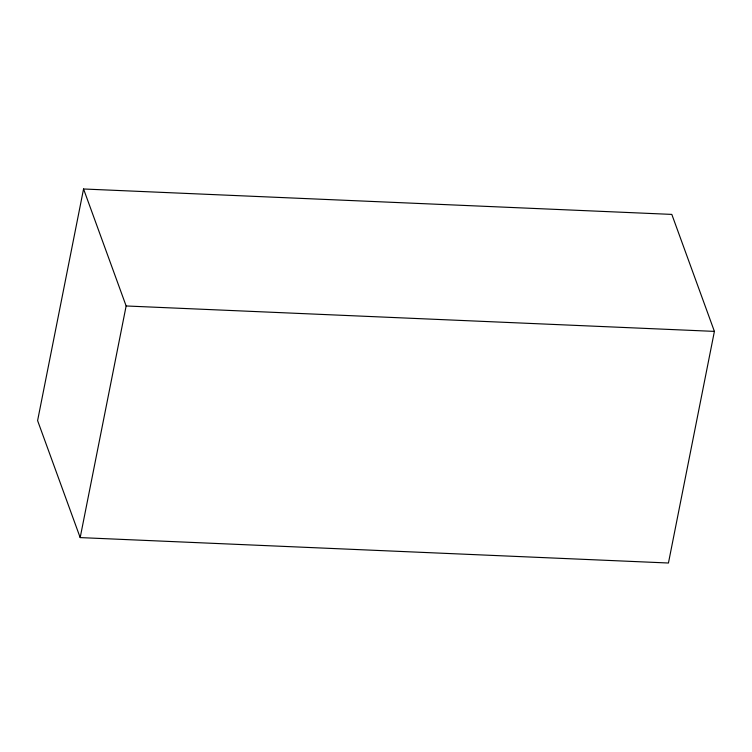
<?xml version="1.0" encoding="UTF-8"?>
<svg xmlns="http://www.w3.org/2000/svg" width="752" height="752" viewBox="0 0 752 752"><rect width="100%" height="100%" fill="white"/><g stroke="black" fill="none" stroke-linecap="round" stroke-linejoin="round"><path stroke-width="1.13" d="M83.557 188.987L37.6 420.612L80.182 537.595L668.443 563.013L714.4 331.388L671.818 214.405L83.557 188.987L126.139 305.97L80.182 537.595M126.139 305.97L714.4 331.388"/></g></svg>
